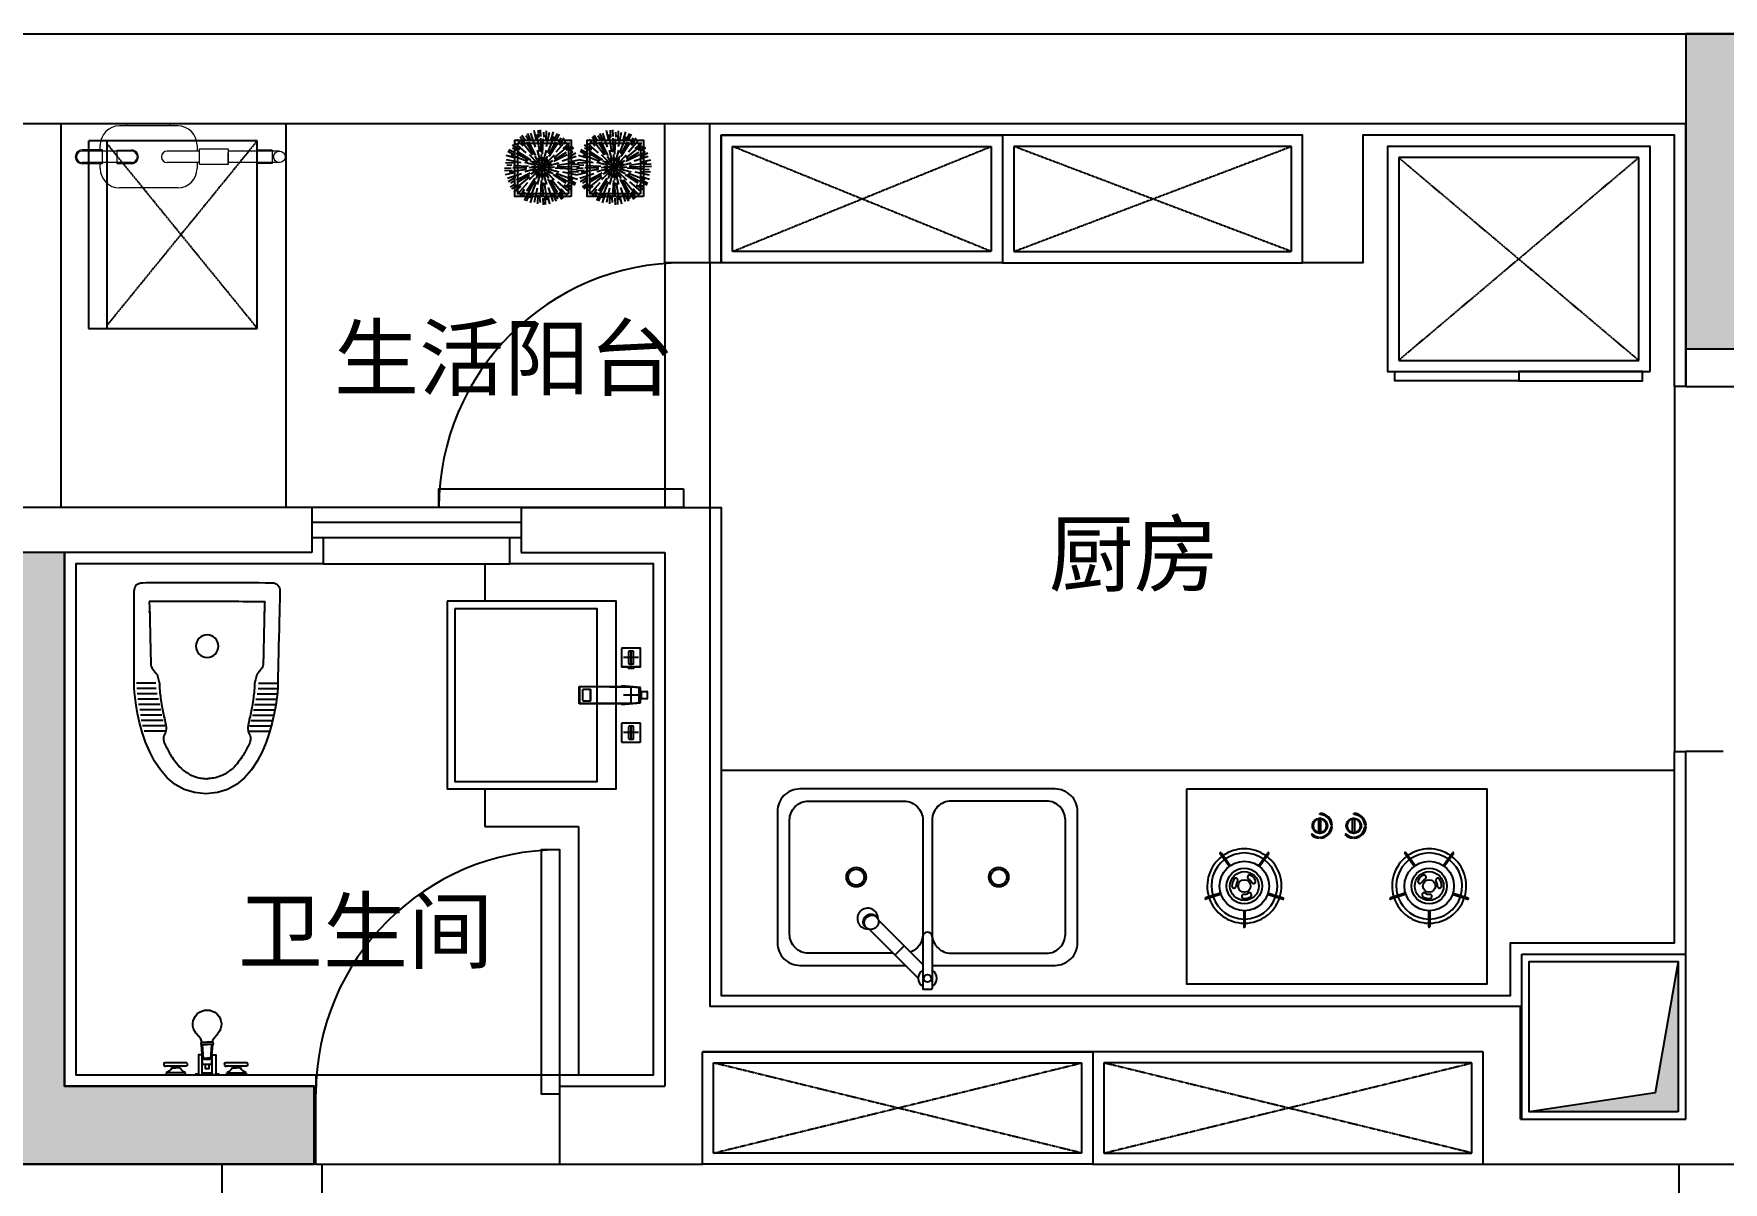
# Model space of a CAD drawing. Header units: millimetres. Extents: x -18923 to 87021, y -73077 to -1985.
# Drawn here: x 17520 to 22023, y -44744 to -41684 of the extents above; entities that cross this region are included whole.
import ezdxf

# ---------------------------------------------------------------- set-up
doc = ezdxf.new("R2010")
doc.units = ezdxf.units.MM
doc.header["$LTSCALE"] = 10
doc.linetypes.add('DASH', pattern=[0.35, 0.25, -0.1])
doc.layers.get('Defpoints').update_dxf_attribs({"color": 250})
for name, color, linetype in [('1结构-填充-剪力墙', 251, 'Continuous'), ('1结构-墙体', 7, 'Continuous'), ('1结构-墙体-基层', 233, 'Continuous'), ('1结构-楼梯-栏杆', 43, 'Continuous'), ('1结构-楼梯-梯步', 49, 'Continuous'), ('1结构-窗及电梯', 133, 'Continuous'), ('1结构-门', 133, 'Continuous'), ('250', 250, 'Continuous'), ('2平面-家具-定制', 153, 'Continuous'), ('2平面-家具-活动', 133, 'Continuous'), ('2平面-家具-细线', 8, 'Continuous'), ('2平面-洁具', 153, 'Continuous'), ('3', 94, 'Continuous'), ('墙体', 2, 'Continuous'), ('平面-文字', 255, 'Continuous'), ('设施-建筑立管-烟', 37, 'Continuous'), ('陈设-植栽', 124, 'Continuous')]:
    doc.layers.add(name, color=color, linetype=linetype)
doc.layers.add('电气', color=18, linetype='Continuous', lineweight=9)
doc.styles.get("Standard").update_dxf_attribs({"font": 'txt', "bigfont": 'gbcbig.shx'})
doc.styles.add('图框－雅黑', font='')
doc.styles.get('图框－雅黑').set_extended_font_data('Microsoft YaHei')

# ---------------------------------------------------------------- blocks, each defined once
blk = doc.blocks.new('煤气表')
at = {"layer": '电气'}
for p, q in [((834988.9, -435935.4), (834868.9, -435935.4)), ((834988.9, -435935.4), (834868.9, -435935.4)), ((834972.9, -435931.4), (834884.9, -435931.4)), ((834884.9, -435935.4), (834884.9, -435931.4)), ((834972.9, -435931.4), (834884.9, -435931.4)), ((834884.9, -435935.4), (834884.9, -435931.4)), ((834972.9, -435935.4), (834972.9, -435931.4)), ((834972.9, -435935.4), (834972.9, -435931.4)), ((834833.9, -435985), (834791.9, -435985)), ((834833.9, -435985), (834791.9, -435985)), ((834893.7, -435987.4), (834791.9, -435987.4)), ((834893.7, -435987.4), (834791.9, -435987.4)), ((834828.9, -435987.4), (834828.9, -435975.4)), ((834828.9, -435987.4), (834828.9, -435975.4)), ((834833.9, -436013.8), (834833.9, -435985)), ((834833.9, -436013.8), (834833.9, -435985)), ((834863.3, -435987.4), (834833.9, -435987.4)), ((834863.3, -435987.4), (834833.9, -435987.4)), ((834863.3, -435985.4), (834863.3, -436013.4)), ((834863.3, -435985.4), (834897.1, -435985.4)), ((834863.3, -435985.4), (834863.3, -436013.4)), ((834863.3, -435985.4), (834897.1, -435985.4)), ((835033.8, -435987.4), (834967.2, -435987.4)), ((835033.8, -435987.4), (834967.2, -435987.4)), ((835028.9, -435975.4), (835028.9, -435987.4)), ((835028.9, -435975.4), (835028.9, -435987.4)), ((835033.8, -436015.4), (835033.8, -435983.1)), ((835033.8, -435983.1), (835092.8, -435983.1)), ((835033.8, -436015.4), (835033.8, -435983.1)), ((835033.8, -435983.1), (835092.8, -435983.1)), ((835092.8, -435983.1), (835092.8, -436015.4)), ((835092.8, -435983.1), (835092.8, -436015.4)), ((835198.8, -435987.4), (835092.8, -435987.4)), ((835198.8, -435987.4), (835092.8, -435987.4)), ((835092.8, -436015.4), (835092.8, -435991.4)), ((835092.8, -436015.4), (835092.8, -435991.4)), ((835152.2, -435985.4), (835152.2, -436013.4)), ((835184.2, -435985.4), (835152.2, -435985.4)), ((835152.2, -435985.4), (835152.2, -436013.4)), ((835184.2, -435985.4), (835152.2, -435985.4)), ((835184.2, -435985.4), (835184.2, -436013.4)), ((835184.2, -435985.4), (835184.2, -436013.4)), ((834893.7, -436011.4), (834791.9, -436011.4)), ((834893.7, -436011.4), (834791.9, -436011.4)), ((834833.9, -436013.8), (834791.9, -436013.8)), ((834833.9, -436013.8), (834791.9, -436013.8)), ((834828.9, -436023.4), (834828.9, -436011.4)), ((834828.9, -436023.4), (834828.9, -436011.4)), ((834863.3, -436011.4), (834833.9, -436011.4)), ((834863.3, -436011.4), (834833.9, -436011.4)), ((834863.3, -436013.4), (834897.1, -436013.4)), ((834863.3, -436013.4), (834897.1, -436013.4)), ((835033.8, -436011.4), (834967.2, -436011.4)), ((835033.8, -436011.4), (834967.2, -436011.4)), ((835028.9, -436011.4), (835028.9, -436023.4)), ((835028.9, -436011.4), (835028.9, -436023.4)), ((835092.8, -436015.4), (835033.8, -436015.4)), ((835092.8, -436015.4), (835033.8, -436015.4)), ((835062.1, -436015.4), (835062.1, -436015.4)), ((835062.1, -436015.4), (835062.1, -436015.4)), ((835066.1, -436015.4), (835066.1, -436015.4)), ((835066.1, -436015.4), (835066.1, -436015.4)), ((835198.8, -436011.4), (835092.8, -436011.4)), ((835198.8, -436011.4), (835092.8, -436011.4)), ((835152.2, -436011.4), (835148.7, -436011.4)), ((835152.2, -436011.4), (835148.7, -436011.4)), ((835184.2, -436013.4), (835152.2, -436013.4)), ((835184.2, -436013.4), (835152.2, -436013.4)), ((834988.9, -436063.4), (834868.9, -436063.4)), ((834988.9, -436063.4), (834868.9, -436063.4))]:
    blk.add_line(p, q, dxfattribs=at)
blk.add_circle((835198.8, -435999.4), 12, dxfattribs=at)
blk.add_circle((835198.8, -435999.4), 12, dxfattribs=at)
blk.add_circle((835198.8, -435999.4), 12, dxfattribs=at)
blk.add_circle((835198.8, -435999.4), 12, dxfattribs=at)
blk.add_circle((835198.8, -435999.4), 12, dxfattribs=at)
blk.add_circle((835198.8, -435999.4), 12, dxfattribs=at)
for centre, radius, start, end in [((834868.9, -435975.4), 40, 90, 180), ((834868.9, -435975.4), 40, 90, 180), ((834988.9, -435975.4), 40, 0, 90), ((834988.9, -435975.4), 40, 0, 90), ((834791.9, -435999.4), 14.4, 90, 270), ((834791.9, -435999.4), 14.4, 90, 270), ((834791.9, -435999.4), 12, 90, 270), ((834791.9, -435999.4), 12, 90, 270), ((834893.7, -435999.4), 14.4, 270, 90), ((834893.7, -435999.4), 14.4, 270, 90), ((834893.7, -435999.4), 12, 270, 90), ((834893.7, -435999.4), 12, 270, 90), ((834967.2, -435999.4), 12, 90, 270), ((834967.2, -435999.4), 12, 90, 270), ((834868.9, -436023.4), 40, 180, 270), ((834868.9, -436023.4), 40, 180, 270), ((834988.9, -436023.4), 40, 270, 0), ((834988.9, -436023.4), 40, 270, 0)]:
    blk.add_arc(centre, radius, start, end, dxfattribs=at)
blk = doc.blocks.new('A$C1BE678B6')
at = {"layer": '设施-建筑立管-烟', "linetype": 'ByBlock'}
blk.add_hatch(color=256, dxfattribs=at).paths.add_polyline_path([(-20, 20), (-20, 420), (-81, 70.5), (-417, 20)])
for p, q in [((-437, 440), (0, 440)), ((-437, 0), (-437, 440))]:
    blk.add_line(p, q, dxfattribs=at)
blk.add_lwpolyline([(-20, 20), (-417, 20), (-417, 420), (-20, 420)], close=True, dxfattribs=at)
blk.add_lwpolyline([(-20, 420), (-81, 70.5), (-417, 20)], dxfattribs=at)
blk = doc.blocks.new('A$C357F727F')
at = {"layer": '2平面-家具-活动', "color": 8, "linetype": 'DASH', "ltscale": 0.5}
for p, q in [((30, 30), (670, 570)), ((670, 30), (30, 570))]:
    blk.add_line(p, q, dxfattribs=at)
at = {"layer": '2平面-家具-活动'}
for points in [[(0, 600), (0, 0), (700, 0), (700, 600)], [(20, 600), (350, 600), (350, 625), (20, 625)], [(680, 600), (350, 600), (350, 625), (680, 625)]]:
    blk.add_lwpolyline(points, close=True, dxfattribs=at)
at = {"layer": '2平面-家具-活动', "color": 8, "linetype": 'DASH', "ltscale": 0.5}
blk.add_lwpolyline([(30, 570), (30, 30), (670, 30), (670, 570)], close=True, dxfattribs=at)
blk = doc.blocks.new('A$C47787192')
for p, q in [((393.8, 412.5), (531.9, 412.5)), ((533.9, 410.5), (533.9, 389.5)), ((349.2, 269.3), (467.3, 387.5)), ((373.9, 244.6), (504.3, 375)), ((393.8, 387.5), (531.9, 387.5)), ((442.7, 313.4), (418, 338.1)), ((338.3, 262), (341.2, 264.9)), ((366.6, 233.7), (369.4, 236.6))]:
    blk.add_line(p, q)
for points in [[(470, 412.5), (470, 740, 0.414214), (410, 800), (60, 800, 0.414214), (0, 740), (0, 60, 0.414214), (60, 0), (410, 0, 0.414214), (470, 60), (470, 340.7)], [(437.5, 308.2), (437.5, 82.5, -0.414214), (387.5, 32.5), (82.5, 32.5, -0.414214), (32.5, 82.5), (32.5, 337.5, -0.414214), (82.5, 387.5), (387.5, 387.5, -0.31508), (434.5, 354.6, -0.31508)], [(366.6, 233.7, -0.106772), (360.6, 229.9, -0.101544), (353.3, 228.7, -0.094932), (346, 230.5, -0.090733), (339.5, 234.9, -0.090733), (335, 241.4, -0.094932), (333.3, 248.7, -0.101544), (334.5, 256.1, -0.106772), (338.3, 262, -0.106772)]]:
    blk.add_lwpolyline(points, format="xyb")
for points in [[(437.5, 462.5), (437.5, 717.5, 0.414214), (387.5, 767.5), (82.5, 767.5, 0.414214), (32.5, 717.5), (32.5, 462.5, 0.414214), (82.5, 412.5), (387.5, 412.5, 0.414214)], [(369.4, 236.6, -0.106772), (363.5, 232.7, -0.101544), (356.2, 231.6, -0.094932), (348.8, 233.3, -0.090733), (342.4, 237.8, -0.090733), (337.9, 244.3, -0.094932), (336.2, 251.6, -0.101544), (337.3, 258.9, -0.106772), (341.2, 264.9, -0.106772), (347.1, 268.7, -0.101544), (354.4, 269.9, -0.094932), (361.8, 268.1, -0.090733), (368.2, 263.6, -0.090733), (372.7, 257.2, -0.094932), (374.4, 249.9, -0.101544), (373.3, 242.5, -0.106772)]]:
    blk.add_lwpolyline(points, format="xyb", close=True)
for centre, radius in [((235, 590), 26.2), ((235, 590), 21.2), ((504.6, 400), 10), ((235, 210), 26.2), ((235, 210), 21.2)]:
    blk.add_circle(centre, radius)
for centre, radius, start, end in [((393.8, 400), 12.5, 90, 270), ((504.6, 400), 25, 30, 150), ((531.9, 410.5), 2, 0, 90), ((491.7, 400), 30, 204.6243, 208.7712), ((504.6, 400), 25, 210, 330), ((531.9, 389.5), 2, 270, 0), ((345.4, 240.8), 27.5, 88.3907, 1.6093)]:
    blk.add_arc(centre, radius, start, end)
blk = doc.blocks.new('A$C583F2EE8')
for p, q in [((-248, -233.8), (-248, -193.1)), ((-244.7, -233.8), (-244.7, -193.1)), ((244.7, -233.8), (244.7, -193.1)), ((248, -233.8), (248, -193.1)), ((-311.2, -282.1), (-349.8, -269.5)), ((-310.2, -278.9), (-348.8, -266.4)), ((-182.5, -278.9), (-143.9, -266.4)), ((-181.5, -282.1), (-142.8, -269.5)), ((181.5, -282.1), (142.8, -269.5)), ((182.5, -278.9), (143.9, -266.4)), ((310.2, -278.9), (348.8, -266.4)), ((311.2, -282.1), (349.8, -269.5)), ((-287.4, -355.2), (-311.3, -388)), ((-284.8, -357.1), (-308.6, -390)), ((-207.9, -357.1), (-184, -390)), ((-205.2, -355.2), (-181.4, -388)), ((205.2, -355.2), (181.4, -388)), ((207.9, -357.1), (184, -390)), ((284.8, -357.1), (308.6, -390)), ((287.4, -355.2), (311.3, -388)), ((-48.1, -444.7), (-48.1, -479.2)), ((-42.1, -444.7), (-42.1, -479.2)), ((42.1, -444.7), (42.1, -479.2)), ((48.1, -444.7), (48.1, -479.2))]:
    blk.add_line(p, q)
at = {"color": 8, "ltscale": 300}
for p, q in [((-46.6, -432), (-46.6, -429)), ((-43.6, -432), (-43.6, -429)), ((-23.9, -440.7), (-21.8, -438.6)), ((43.6, -432), (43.6, -429)), ((46.6, -432), (46.6, -429)), ((66.3, -440.7), (68.4, -438.6)), ((-75.1, -460.4), (-78.1, -460.4)), ((-75.1, -463.4), (-78.1, -463.4)), ((-45.1, -491.9), (-45.1, -494.9)), ((15.1, -460.4), (12.1, -460.4)), ((15.1, -463.4), (12.1, -463.4)), ((45.1, -491.9), (45.1, -494.9))]:
    blk.add_line(p, q, dxfattribs=at)
blk.add_lwpolyline([(400, -560), (-400, -560), (-400, -40), (400, -40)], close=True)
for centre, radius in [((-246.3, -301.4), 66), ((-246.3, -301.4), 47.3), ((-246.3, -301.4), 38.5), ((246.3, -301.4), 66), ((246.3, -301.4), 47.3), ((246.3, -301.4), 38.5), ((-246.3, -301.4), 16.5), ((246.3, -301.4), 16.5)]:
    blk.add_circle(centre, radius, dxfattribs=at)
for centre in [(-45.1, -461.9), (45.1, -461.9)]:
    blk.add_circle(centre, 20)
for centre, radius, start, end in [((-246.3, -301.4), 99, 90.9556, 161.0457), ((-246.3, -301.4), 88, 91.075, 160.9263), ((-246.3, -193.1), 1.65, 0.0007, 180.0007), ((-246.3, -301.4), 99, 18.9556, 89.0457), ((-246.3, -301.4), 88, 19.075, 88.9263), ((246.3, -301.4), 99, 90.9543, 161.0444), ((246.3, -301.4), 88, 91.0737, 160.925), ((246.3, -193.1), 1.65, 359.9993, 179.9993), ((246.3, -301.4), 99, 18.9543, 89.0444), ((246.3, -301.4), 88, 19.0737, 88.925), ((-349.3, -268), 1.65, 72.0007, 252.0007), ((-246.3, -233.8), 1.65, 180.0007, 0.0007), ((-143.4, -268), 1.65, 288.0007, 108.0007), ((143.4, -268), 1.65, 71.9993, 251.9993), ((246.3, -233.8), 1.65, 179.9993, 359.9993), ((349.3, -268), 1.65, 287.9993, 107.9993), ((-246.3, -301.4), 99, 162.9556, 233.0457), ((-246.3, -301.4), 88, 163.075, 232.9263), ((-310.7, -280.5), 1.65, 252.0007, 72.0007), ((-246.3, -301.4), 88, 307.075, 16.9263), ((-246.3, -301.4), 99, 306.9556, 17.0457), ((-182, -280.5), 1.65, 108.0007, 288.0007), ((246.3, -301.4), 99, 162.9543, 233.0444), ((246.3, -301.4), 88, 163.0737, 232.925), ((182, -280.5), 1.65, 251.9993, 71.9993), ((246.3, -301.4), 88, 307.0737, 16.925), ((246.3, -301.4), 99, 306.9543, 17.0444), ((310.7, -280.5), 1.65, 107.9993, 287.9993), ((-286.1, -356.1), 1.65, 324.0007, 144.0007), ((-206.6, -356.1), 1.65, 36.0007, 216.0007), ((206.6, -356.1), 1.65, 323.9993, 143.9993), ((286.1, -356.1), 1.65, 35.9993, 215.9993), ((-310, -389), 1.65, 144.0007, 324.0007), ((-246.3, -301.4), 99, 234.9556, 305.0457), ((-246.3, -301.4), 88, 235.075, 304.9263), ((-182.7, -389), 1.65, 216.0007, 36.0007), ((182.7, -389), 1.65, 143.9993, 323.9993), ((246.3, -301.4), 99, 234.9543, 305.0444), ((246.3, -301.4), 88, 235.0737, 304.925), ((310, -389), 1.65, 215.9993, 35.9993), ((-45.1, -444.9), 3.01, 355.1237, 184.8749), ((45.1, -444.9), 3.01, 355.1237, 184.8749), ((-45.1, -478.9), 3.01, 175.1237, 4.8749), ((45.1, -478.9), 3.01, 175.1237, 4.8749)]:
    blk.add_arc(centre, radius, start, end)
for centre, radius, start, end in [((-248, -274), 5.5, 93.5265, 273.5265), ((-246.3, -301.4), 33, 60.0007, 93.5265), ((246.3, -301.4), 33, 86.4735, 119.9993), ((248, -274), 5.5, 266.4735, 86.4735), ((-273.8, -301.4), 5.5, 0.0007, 180.0007), ((-246.3, -301.4), 33, 180.0007, 213.5265), ((-269.3, -316.6), 5.5, 213.5265, 33.5265), ((-246.3, -301.4), 22, 180.0007, 213.5265), ((-246.3, -301.4), 22, 60.0007, 93.5265), ((-232.6, -277.6), 5.5, 240.0007, 60.0007), ((-246.3, -301.4), 22, 300.0007, 333.5265), ((-221.7, -313.7), 5.5, 333.5265, 153.5265), ((221.7, -313.7), 5.5, 26.4735, 206.4735), ((246.3, -301.4), 22, 206.4735, 239.9993), ((232.6, -277.6), 5.5, 119.9993, 299.9993), ((246.3, -301.4), 22, 86.4735, 119.9993), ((269.3, -316.6), 5.5, 146.4735, 326.4735), ((246.3, -301.4), 22, 326.4735, 359.9993), ((273.8, -301.4), 5.5, 359.9993, 179.9993), ((246.3, -301.4), 33, 326.4735, 359.9993), ((-232.6, -325.2), 5.5, 120.0007, 300.0007), ((-246.3, -301.4), 33, 300.0007, 333.5265), ((246.3, -301.4), 33, 206.4735, 239.9993), ((232.6, -325.2), 5.5, 239.9993, 59.9993), ((-45.1, -461.9), 33, 92.6046, 177.3941), ((-45.1, -461.9), 30, 92.8653, 177.1333), ((-45.1, -461.9), 18, 99.5934, 260.4053), ((-45.1, -461.9), 33, 44.9993, 87.3941), ((-45.1, -461.9), 30, 44.9993, 87.1333), ((-45.1, -461.9), 18, 279.5934, 80.4053), ((45.1, -461.9), 33, 92.6046, 177.3941), ((45.1, -461.9), 30, 92.8653, 177.1333), ((45.1, -461.9), 18, 99.5934, 260.4053), ((45.1, -461.9), 33, 44.9993, 87.3941), ((45.1, -461.9), 30, 44.9993, 87.1333), ((45.1, -461.9), 18, 279.5934, 80.4053), ((-45.1, -461.9), 33, 182.6046, 269.9993), ((-45.1, -461.9), 30, 182.8653, 269.9993), ((45.1, -461.9), 33, 182.6046, 269.9993), ((45.1, -461.9), 30, 182.8653, 269.9993)]:
    blk.add_arc(centre, radius, start, end, dxfattribs=at)
blk = doc.blocks.new('淋浴龙头-02-顶面')
for p, q in [((-105.6, 32.6), (-48.6, 32.6)), ((55.8, 32.6), (112.8, 32.6))]:
    blk.add_line(p, q)
for points in [[(-15, 87), (-15, 90.7, 0.178333), (-17.2, 96.5), (-28.9, 110.3)], [(15, 87), (15, 90.7, -0.178333), (17.2, 96.5), (28.9, 110.3)], [(-107.8, 30.8, -0.472472), (-105.6, 32.6)], [(-107.8, 30.8), (-107.8, 25.4, 0.414214), (-106.2, 23.8), (-103.8, 23.8)], [(-46.4, 30.8), (-46.4, 25.4, -0.414214), (-48, 23.8), (-50.4, 23.8)], [(-46.4, 30.8, 0.472472), (-48.6, 32.6)], [(53.6, 30.8, -0.472472), (55.8, 32.6)], [(53.6, 30.8), (53.6, 25.4, 0.414214), (55.2, 23.8), (57.6, 23.8)], [(115, 30.8), (115, 25.4, -0.414214), (113.4, 23.8), (111, 23.8)], [(115, 30.8, 0.472472), (112.8, 32.6)]]:
    blk.add_lwpolyline(points, format="xyb")
for points in [[(-13, 0), (-13, 54), (-23, 54), (-23, 0)], [(13, 0), (13, 54), (23, 54), (23, 0)]]:
    blk.add_lwpolyline(points, close=True)
for points in [[(-15, 87), (0, 87)], [(-15, 81), (0, 81)], [(-12, 43), (-15, 81)], [(-9.5, 43.1), (-12.5, 81.1)], [(15, 87), (0, 87)], [(15, 81), (0, 81)], [(9.5, 43.1), (12.5, 81.1)], [(12, 43), (15, 81)], [(-105.8, 23.8), (-50.4, 23.8)], [(-104.1, 5.9), (-104.1, 0)], [(-104.1, 0), (-52.1, 0), (-52.1, 5.9)], [(-52.1, 5.9), (-104.1, 5.9)], [(-89, 19.4), (-86.6, 19.4)], [(-86.6, 19.4), (-78.1, 19.4)], [(-69.6, 19.4), (-78.1, 19.4)], [(-67.2, 19.4), (-69.6, 19.4)], [(-31.9, 2), (-23, 3.4)], [(-31.9, 2), (-31.9, 0)], [(-23, 2), (-31.9, 2)], [(-31.9, 0), (-23, 0)], [(-13, 4.9), (-12.5, 4.9)], [(0, 2), (-13, 2)], [(-13, 0), (13, 0)], [(-12.5, 4.9), (13, 4.9)], [(-12, 45), (0, 45)], [(-12, 43), (-12, 28), (12, 28), (12, 43)], [(-12, 43), (0, 43)], [(5, 27.9), (5, 16.9), (-5, 16.9), (-5, 27.9)], [(12, 45), (0, 45)], [(12, 43), (0, 43)], [(0, 2), (13, 2)], [(31.9, 2), (23, 3.4)], [(23, 2), (31.9, 2)], [(29.9, 2), (29.9, 0)], [(31.9, 2), (31.9, 0)], [(55.6, 23.8), (111, 23.8)], [(57.3, 5.9), (109.3, 5.9)], [(109.3, 0), (57.3, 0), (57.3, 5.9)], [(72.4, 19.4), (74.8, 19.4)], [(74.8, 19.4), (83.3, 19.4)], [(91.7, 19.4), (83.3, 19.4)], [(94.1, 19.4), (91.7, 19.4)], [(109.3, 5.9), (109.3, 0)], [(23, 0), (31.9, 0)]]:
    blk.add_lwpolyline(points)
for centre, radius, start, end in [((0, 135), 38, 319.5542, 220.4458), ((-11, 84), 5, 143.1301, 216.8699), ((11, 84), 5, 323.1301, 36.8699), ((-114.3, 32.6), 28.6, 290.929, 332.338), ((-78.1, 19.4), 6.99, 140.4972, 180), ((-78.1, 19.4), 6.99, 0, 39.5028), ((-41.9, 32.6), 28.6, 207.662, 249.071), ((0, 65.5), 25.5, 241.9275, 298.0725), ((47, 32.6), 28.6, 290.929, 332.338), ((83.3, 19.4), 6.99, 140.4972, 180), ((83.3, 19.4), 6.99, 0, 39.5028), ((119.5, 32.6), 28.6, 207.662, 249.071)]:
    blk.add_arc(centre, radius, start, end)
blk = doc.blocks.new('SEANNOT_GROUP6')
for p, q in [((151.3, 245), (111.3, 245)), ((131.3, 265), (131.3, 225))]:
    blk.add_line(p, q)
blk = doc.blocks.new('A$C410569A8')
for p, q in [((-125, 23.1), (-125, -25.5)), ((-75.7, 23.8), (-124.3, 23.8)), ((-116.9, 4.3), (-116.9, -6.6)), ((-115.9, 5.3), (-115.9, 5.3)), ((-84.1, 5.3), (-115.9, 5.3)), ((-84.1, 5.3), (-84.1, 5.3)), ((-83.1, -6.6), (-83.1, 4.3)), ((-75.3, 23), (-75.3, -25.4)), ((-75.1, -25.4), (-75.1, 23)), ((-75, -25.5), (-75, 23.1)), ((-73.1, 7.2), (-75, 7.2)), ((-73.1, -9.5), (-73.1, 7.2)), ((-72.1, 6.2), (-73.1, 7.2)), ((-72.1, -8.5), (-72.1, 6.2)), ((-20.2, 23.8), (-25, -26.2)), ((-23.3, -9.7), (-20.4, 20.2)), ((-20.4, 20.2), (-21.7, -138.8)), ((-20.4, 20.2), (-20.2, 23.8)), ((20.4, 20.2), (-20.4, 20.2)), ((-1.7, 23.8), (-20.2, 23.8)), ((-10, 27.1), (-10, 41.1)), ((-9.5, 41.6), (9.5, 41.6)), ((9.5, 26.6), (-9.5, 26.6)), ((-1.7, 26.6), (-1.7, 22.6)), ((0, 23.8), (0, 20.2)), ((0, 1.2), (0, -1.2)), ((1.7, 22.6), (1.7, 26.6)), ((20.2, 23.8), (1.7, 23.8)), ((10, 41.1), (10, 27.1)), ((25, -26.2), (20.2, 23.8)), ((20.2, 23.8), (20.4, 20.2)), ((20.4, 20.2), (23.3, -9.7)), ((21.7, -138.8), (20.4, 20.2)), ((75, 23.1), (75, -25.5)), ((124.3, 23.8), (75.7, 23.8)), ((83.1, 4.3), (83.1, -6.6)), ((84.1, 5.3), (84.1, 5.3)), ((115.9, 5.3), (84.1, 5.3)), ((115.9, 5.3), (115.9, 5.3)), ((116.9, -6.6), (116.9, 4.3)), ((125, -25.5), (125, 23.1)), ((-124.3, -26.2), (-75.7, -26.2)), ((-115.9, -7.6), (-115.9, -7.6)), ((-115.9, -7.6), (-84.1, -7.6)), ((-84.1, -7.6), (-84.1, -7.6)), ((-75, -9.5), (-73.1, -9.5)), ((-73.1, -9.5), (-72.1, -8.5)), ((-25, -26.2), (-23.3, -9.7)), ((-25, -26.2), (-23.3, -25.7)), ((-25, -26.2), (-23.3, -26.2)), ((-23, -139.8), (-23.3, -9.7)), ((23.3, -9.7), (23, -139.8)), ((23.3, -9.7), (25, -26.2)), ((23.3, -26.2), (25, -26.2)), ((75.7, -26.2), (124.3, -26.2)), ((84.1, -7.6), (84.1, -7.6)), ((84.1, -7.6), (115.9, -7.6)), ((100, -1.2), (100.1, -1.2)), ((115.9, -7.6), (115.9, -7.6)), ((-15.7, -128.5), (-15.7, -110.2)), ((-14.7, -109.2), (14.7, -109.2)), ((14.7, -109.4), (-14.7, -109.4)), ((14.7, -129.5), (-14.7, -129.5)), ((15.7, -110.2), (15.7, -128.5)), ((-21.7, -138.8), (-23, -139.8)), ((23, -139.8), (-23, -139.8)), ((-21.7, -138.8), (21.7, -138.8)), ((23, -139.8), (21.7, -138.8))]:
    blk.add_line(p, q)
for centre, radius, start, end in [((-124.3, 23.1), 0.7, 90.005, 179.995), ((-75.7, 23.1), 0.7, 0.005, 89.995), ((-9.5, 41.1), 0.5, 90, 180), ((-9.5, 27.1), 0.5, 180, 270), ((9.5, 41.1), 0.5, 0, 90), ((9.5, 27.1), 0.5, 270, 0), ((75.7, 23.1), 0.7, 90.005, 179.995), ((124.3, 23.1), 0.7, 0.005, 89.995), ((-124.3, -25.5), 0.7, 180.005, 269.995), ((-75.7, -25.5), 0.7, 270.005, 359.995), ((75.7, -25.5), 0.7, 180.005, 269.995), ((124.3, -25.5), 0.7, 270.005, 359.995)]:
    blk.add_arc(centre, radius, start, end)
for centre, major_axis, ratio, start_param, end_param in [((-115.9, 4.3), (0.134, -0.992), 0.998732, 3.007352, 4.577587), ((-84.1, 4.3), (-0.134, -0.992), 0.998732, 1.705598, 3.275833), ((0, 22.8), (-2.65, 0), 0.088263, 0, 4.003562), ((0, 22.8), (-2.65, 0), 0.088263, 5.421215, 6.283185), ((84.1, 4.3), (0.134, -0.992), 0.998732, 3.007352, 4.577587), ((115.9, 4.3), (-0.134, -0.992), 0.998732, 1.705598, 3.275833), ((-115.9, -6.6), (0.134, 0.992), 0.998732, 1.705598, 3.275833), ((-84.1, -6.6), (-0.134, 0.992), 0.998732, 3.007352, 4.577587), ((84.1, -6.6), (0.134, 0.992), 0.998732, 1.705598, 3.275833), ((115.9, -6.6), (-0.134, 0.992), 0.998732, 3.007352, 4.577587), ((-14.7, -110.2), (-1, 0), 0.992546, 4.712389, 6.283185), ((-14.7, -110.3), (1, 0), 0.890286, 1.570796, 3.141593), ((-14.7, -128.5), (1, 0), 0.992546, 3.141593, 4.712389), ((14.7, -110.2), (-1, 0), 0.992546, 3.141593, 4.712389), ((14.7, -110.3), (1, 0), 0.890286, 0, 1.570796), ((14.7, -128.5), (1, 0), 0.992546, 4.712389, 6.283185)]:
    blk.add_ellipse(centre, major_axis=major_axis, ratio=ratio, start_param=start_param, end_param=end_param)
at = {"layer": 'Defpoints'}
blk.add_line((-100, -1.2), (-100.1, -1.2), dxfattribs=at)
for p in [(-231.3, -246.1), (-131.3, -246.1), (-31.3, -246.1)]:
    blk.add_blockref('SEANNOT_GROUP6', p, dxfattribs=at)
blk = doc.blocks.new('A$C138C6FA3')
at = {"color": 8}
for p, q in [((268.1, 330.7), (268.1, 382)), ((282.3, 329.7), (282.3, 381.5)), ((296.5, 327.2), (296.5, 380.6)), ((310.7, 323.7), (310.7, 378.9)), ((324.9, 319.7), (324.9, 376.7)), ((339.1, 317.6), (339.1, 373.2)), ((353.3, 314.5), (353.3, 371.5)), ((367.5, 310.7), (367.5, 369.6)), ((381.7, 306.9), (381.7, 365.8)), ((395.9, 306.4), (395.9, 362)), ((268.1, 57.1), (268.1, 5.8)), ((282.3, 58.1), (282.3, 6.3)), ((296.5, 60.6), (296.5, 7.1)), ((310.7, 64.1), (310.7, 8.9)), ((324.9, 68), (324.9, 11.1)), ((339.1, 70.2), (339.1, 14.6)), ((353.3, 73.2), (353.3, 16.3)), ((367.5, 77.1), (367.5, 18.1)), ((381.7, 80.9), (381.7, 22)), ((395.9, 81.4), (395.9, 25.8))]:
    blk.add_line(p, q, dxfattribs=at)
at = {"layer": '2平面-家具-定制'}
blk.add_circle((170.1, 193.9), 30, dxfattribs=at)
for points, knots in [([(563.2, 197.1), (563.2, 370.4), (291.1, 388.7), (275.7, 388.7), (260.2, 388.7), (33.1, 388), (23.3, 388), (10.1, 388), (1.9, 381.4), (0.8, 365), (-1, 335.4), (0.8, 35.2), (0.8, 21.1), (0.8, 7), (12.1, 0), (22, 0), (31.8, 0), (260.2, 5.6), (275.7, 5.6), (291.1, 5.6), (563.2, 23.9), (563.2, 197.3)], [0, 0, 0, 0, 1, 1, 1, 2, 2, 2, 3, 3, 3, 4, 4, 4, 5, 5, 5, 6, 6, 6, 7, 7, 7, 7]), ([(50.4, 348), (50.3, 344.4), (50.3, 340.3), (50.2, 331.3), (50.2, 326.3), (50.1, 309.3), (50, 295.9), (50, 266.8), (50, 251.2), (50.1, 201.4), (50.2, 165.5), (50.4, 100.4), (50.6, 71.1), (50.7, 46.9), (50.7, 43.5), (50.7, 40.4)], [3.0995484, 3.0995484, 3.0995484, 3.0995484, 3.1469426, 3.1469426, 3.1943368, 3.1943368, 3.2974683, 3.2974683, 3.4005997, 3.4005997, 3.6151858, 3.6151858, 3.8297718, 3.8297718, 3.8688779, 3.8688779, 3.8688779, 3.8688779]), ([(50.7, 348), (54.5, 348), (58.7, 347.9), (96.1, 347.5), (61.8, 347.1), (116.3, 346.3), (134.9, 345.9), (169.9, 345), (186.4, 344.7), (207.7, 344.2), (213.6, 344), (230.4, 343.7), (240.5, 327.8), (253.9, 324.8), (258.4, 324.1), (264.7, 321.3), (267, 321.2), (270.2, 321.2), (271.3, 321.2), (273, 321.2), (273.6, 321.1), (274.6, 321.1), (274.9, 321.1), (275.4, 321.1), (275.4, 321.1), (275.5, 321.1)], [5.1596014, 5.1596014, 5.1596014, 5.1596014, 5.214246, 5.214246, 5.3675961, 5.3675961, 5.5209463, 5.5209463, 5.658547, 5.658547, 5.7134077, 5.7134077, 5.8231292, 5.8231292, 5.8868361, 5.8868361, 5.9317889, 5.9317889, 5.9602457, 5.9602457, 5.9803453, 5.9803453, 5.9946849, 5.9946849, 5.99801, 5.99801, 5.99801, 5.99801]), ([(275.5, 321.1), (275.6, 321.1), (275.8, 321.1), (276.4, 321.1), (276.8, 321.1), (277.7, 321), (278.2, 321), (280.2, 320.9), (281.9, 320.8), (285.8, 320.5), (288, 320.3), (295.4, 319.5), (301.4, 318.8), (314.8, 317), (322.3, 315.9), (341.5, 312.5), (353.7, 309.9), (378.9, 303.6), (392, 299.7), (414.9, 313.3), (424.7, 309.3), (443.6, 300.5), (452.7, 295.7), (467.5, 286.4), (473.6, 282.1), (484.8, 273.1), (489.9, 268.4), (498.2, 259.5), (501.6, 255.4), (507.6, 246.9), (510.2, 242.5), (514.8, 233.4), (516.8, 228.6), (520, 218.6), (521.2, 213.3), (522.7, 202.5), (523.2, 197), (523.2, 193.9)], [6.0144687, 6.0144687, 6.0144687, 6.0144687, 6.0300356, 6.0300356, 6.0456025, 6.0456025, 6.0611694, 6.0611694, 6.0974104, 6.0974104, 6.1336515, 6.1336515, 6.2067037, 6.2067037, 6.2797558, 6.2797558, 6.3816302, 6.3816302, 6.4835046, 6.4835046, 6.5620345, 6.5620345, 6.6405644, 6.6405644, 6.7007541, 6.7007541, 6.7609437, 6.7609437, 6.8095725, 6.8095725, 6.8582013, 6.8582013, 6.9068302, 6.9068302, 6.955459, 6.955459, 6.9997902, 6.9997902, 6.9997902, 6.9997902]), ([(275.5, 67.3), (275.6, 67.3), (275.8, 67.3), (276.4, 67.3), (276.8, 67.3), (277.7, 67.4), (278.2, 67.4), (280.2, 67.5), (281.9, 67.6), (285.8, 68), (288, 68.2), (295.4, 68.9), (301.4, 69.6), (314.8, 71.4), (322.3, 72.5), (341.5, 75.9), (353.7, 78.5), (378.9, 84.9), (392, 88.7), (414.9, 75.1), (424.7, 79.1), (443.6, 87.9), (452.7, 92.8), (467.5, 102.1), (473.6, 106.3), (484.8, 115.3), (489.9, 120), (498.2, 128.9), (501.6, 133), (507.6, 141.5), (510.2, 145.9), (514.8, 155.1), (516.8, 159.8), (520, 169.8), (521.2, 175.1), (522.7, 185.9), (523.2, 191.4), (523.2, 193.9)], [6.0144687, 6.0144687, 6.0144687, 6.0144687, 6.0300356, 6.0300356, 6.0456025, 6.0456025, 6.0611694, 6.0611694, 6.0974104, 6.0974104, 6.1336515, 6.1336515, 6.2067037, 6.2067037, 6.2797558, 6.2797558, 6.3816302, 6.3816302, 6.4835046, 6.4835046, 6.5620345, 6.5620345, 6.6405644, 6.6405644, 6.7007541, 6.7007541, 6.7609437, 6.7609437, 6.8095725, 6.8095725, 6.8582013, 6.8582013, 6.9068302, 6.9068302, 6.955459, 6.955459, 6.9997902, 6.9997902, 6.9997902, 6.9997902]), ([(50.7, 40.4), (54.5, 40.5), (58.7, 40.6), (96.1, 40.9), (61.8, 41.3), (116.3, 42.1), (134.9, 42.5), (169.9, 43.4), (186.4, 43.7), (207.7, 44.2), (213.6, 44.4), (230.4, 44.7), (240.5, 60.6), (253.9, 63.6), (258.4, 64.3), (264.7, 67.1), (267, 67.2), (270.2, 67.2), (271.3, 67.2), (273, 67.3), (273.6, 67.3), (274.6, 67.3), (274.9, 67.3), (275.4, 67.3), (275.4, 67.3), (275.5, 67.3)], [5.1596014, 5.1596014, 5.1596014, 5.1596014, 5.214246, 5.214246, 5.3675961, 5.3675961, 5.5209463, 5.5209463, 5.658547, 5.658547, 5.7134077, 5.7134077, 5.8231292, 5.8231292, 5.8868361, 5.8868361, 5.9317889, 5.9317889, 5.9602457, 5.9602457, 5.9803453, 5.9803453, 5.9946849, 5.9946849, 5.99801, 5.99801, 5.99801, 5.99801])]:
    blk.add_open_spline(points, degree=3, knots=knots, dxfattribs=at)
blk = doc.blocks.new('A$C0A594DB9')
at = {"layer": '3', "color": 8}
for p, q in [((266, 821), (212, 905)), ((487, 908), (481, 997)), ((529, 900), (524, 966)), ((555, 869), (558, 984)), ((560, 774), (599, 967)), ((577, 690), (660, 909)), ((619, 855), (655, 971)), ((661, 861), (707, 950)), ((693, 859), (733, 939)), ((136, 661), (48, 707)), ((139, 693), (58, 733)), ((167, 725), (107, 754)), ((206, 732), (108, 793)), ((322, 594), (159, 682)), ((250, 781), (168, 870)), ((351, 594), (181, 705)), ((493, 699), (487, 884)), ((508, 675), (518, 877)), ((521, 576), (561, 725)), ((594, 675), (682, 838)), ((594, 647), (705, 816)), ((662, 625), (844, 774)), ((669, 604), (827, 701)), ((689, 706), (820, 854)), ((725, 831), (754, 890)), ((732, 791), (793, 889)), ((90, 487), (0, 481)), ((103, 458), (4, 454)), ((128, 555), (14, 558)), ((143, 619), (26, 655)), ((224, 560), (30, 599)), ((98, 529), (32, 524)), ((294, 471), (62, 433)), ((307, 577), (88, 660)), ((298, 493), (113, 487)), ((323, 508), (121, 518)), ((421, 479), (271, 439)), ((421, 521), (272, 561)), ((499, 499), (329, 494)), ((442, 556), (333, 666)), ((499, 499), (349, 579)), ((499, 499), (354, 410)), ((499, 499), (363, 506)), ((499, 499), (378, 437)), ((499, 499), (385, 573)), ((499, 499), (410, 643)), ((499, 499), (418, 349)), ((499, 499), (425, 385)), ((499, 499), (437, 620)), ((499, 499), (492, 363)), ((499, 499), (494, 668)), ((499, 499), (579, 648)), ((499, 499), (506, 634)), ((499, 499), (573, 613)), ((499, 499), (643, 588)), ((499, 499), (620, 560)), ((499, 499), (668, 504)), ((499, 499), (634, 492)), ((499, 499), (560, 378)), ((499, 499), (504, 329)), ((499, 499), (648, 418)), ((499, 499), (613, 425)), ((499, 499), (588, 354)), ((556, 555), (666, 664)), ((576, 477), (725, 437)), ((577, 518), (726, 558)), ((656, 579), (836, 671)), ((130, 425), (12, 398)), ((230, 414), (43, 352)), ((150, 362), (49, 308)), ((150, 284), (76, 234)), ((136, 324), (82, 287)), ((177, 266), (93, 212)), ((217, 250), (127, 168)), ((335, 372), (154, 224)), ((342, 419), (162, 327)), ((328, 393), (170, 296)), ((308, 291), (177, 143)), ((441, 442), (332, 333)), ((477, 421), (437, 272)), ((490, 323), (479, 121)), ((505, 298), (510, 113)), ((518, 421), (558, 271)), ((527, 294), (564, 62)), ((555, 441), (664, 332)), ((647, 403), (816, 293)), ((675, 404), (838, 316)), ((706, 308), (854, 177)), ((791, 265), (889, 204)), ((831, 272), (890, 243)), ((859, 304), (939, 265)), ((861, 336), (950, 290)), ((265, 206), (204, 108)), ((272, 167), (243, 107)), ((304, 139), (265, 58)), ((443, 128), (439, 14)), ((468, 98), (474, 32)), ((510, 90), (516, 0)), ((539, 103), (544, 4)), ((573, 130), (600, 12))]:
    blk.add_line(p, q, dxfattribs=at)
at = {"layer": '3', "color": 251}
for p, q in [((284, 847), (234, 922)), ((324, 861), (287, 916)), ((362, 847), (308, 949)), ((414, 768), (352, 954)), ((425, 867), (398, 986)), ((471, 703), (433, 935)), ((458, 894), (454, 993)), ((291, 689), (143, 820)), ((372, 662), (224, 844)), ((393, 669), (296, 827)), ((419, 656), (327, 836)), ((479, 577), (439, 726)), ((781, 747), (870, 830)), ((821, 732), (905, 785)), ((847, 713), (922, 763)), ((847, 635), (949, 690)), ((861, 673), (916, 710)), ((675, 490), (877, 479)), ((699, 505), (884, 510)), ((703, 527), (935, 564)), ((768, 583), (954, 646)), ((867, 573), (986, 600)), ((894, 539), (993, 544)), ((900, 468), (966, 474)), ((908, 510), (997, 516)), ((403, 351), (293, 181)), ((404, 322), (316, 159)), ((421, 307), (337, 88)), ((579, 342), (671, 162)), ((583, 230), (646, 43)), ((604, 328), (701, 170)), ((625, 335), (774, 154)), ((690, 421), (909, 337)), ((774, 437), (967, 398)), ((855, 379), (971, 343)), ((869, 443), (984, 439)), ((336, 136), (290, 48)), ((379, 143), (343, 26)), ((437, 224), (398, 30)), ((635, 150), (690, 49)), ((673, 136), (710, 82)), ((713, 150), (763, 76)), ((732, 177), (785, 93)), ((747, 217), (830, 127))]:
    blk.add_line(p, q, dxfattribs=at)
at = {"layer": '3', "color": 8, "width": 0.8, "flags": 9}
for tag in ['XSIZE', 'YSIZE']:
    blk.add_attdef(tag, (500, 494), '', height=0.2, dxfattribs=at)

msp = doc.modelspace()

# ---------------------------------------------------------------- hatches: boundary and pattern name
at = {"layer": '1结构-填充-剪力墙'}
h = msp.add_hatch(color=256, dxfattribs=at)
h.dxf.hatch_style = 1
h.paths.add_polyline_path([(25907.7, -41684.2), (21922.7, -41684.2), (21922.6, -41924.2), (21922.7, -41924.2), (21922.7, -42524.2), (22162.7, -42524.2), (22162.7, -41924.2), (25667.7, -41924.2), (25907.7, -41924.2)])
h = msp.add_hatch(color=256, dxfattribs=at)
h.dxf.hatch_style = 1
h.paths.add_polyline_path([(17601.7, -43066.2), (17361.7, -43066.2), (17361.7, -44696.2), (18266.7, -44696.2), (18266.7, -44488.2), (17601.7, -44488.2)])

# ---------------------------------------------------------------- linework, layer by layer
at = {"layer": '1结构-墙体'}
for p, q in [((16976.9, -41684.2), (29582.7, -41684.2)), ((21922.7, -41924.2), (16976.9, -41924.2)), ((19201.7, -42294.2), (19201.7, -41924.2)), ((19321.7, -42294.2), (19321.7, -41924.2)), ((21922.7, -42624.2), (21922.7, -41924.2)), ((19321.7, -42294.2), (19201.7, -42294.2)), ((22162.7, -42524.2), (21923.2, -42524.2)), ((18260.7, -42946.2), (17261.7, -42946.2)), ((18260.7, -42946.2), (18260.7, -43066.2)), ((18818.7, -42946.2), (18818.7, -43066.2)), ((18818.7, -42946.2), (19321.7, -42946.2)), ((19321.7, -42946.2), (19321.7, -44276.2)), ((18260.7, -43066.2), (17601.7, -43066.2)), ((17601.7, -43066.2), (17601.7, -44488.2)), ((18818.7, -43066.2), (19201.7, -43066.2)), ((19201.7, -43066.2), (19201.7, -44488.2)), ((21922.7, -44576.2), (21922.7, -43596.2)), ((22022.7, -43596.2), (21922.7, -43596.2)), ((21482.7, -44276.2), (19321.7, -44276.2)), ((21482.7, -44576.2), (21482.7, -44276.2)), ((21382.7, -44396.2), (19301.7, -44396.2)), ((19301.7, -44696.2), (19301.7, -44396.2)), ((21382.7, -44696.2), (21382.7, -44396.2)), ((17601.7, -44488.2), (18271.7, -44488.2)), ((18271.7, -44696.2), (18271.7, -44488.2)), ((18921.7, -44696.2), (18921.7, -44488.2)), ((18921.7, -44488.2), (19201.7, -44488.2)), ((21482.7, -44576.2), (21922.7, -44576.2)), ((18271.7, -44696.2), (16431.7, -44696.2)), ((18921.7, -44696.2), (19301.7, -44696.2)), ((21382.7, -44696.2), (22162.7, -44696.2))]:
    msp.add_line(p, q, dxfattribs=at)
for points in [[(22162.7, -41924.2), (25667.7, -41924.2), (25907.7, -41924.2), (25907.7, -41684.2), (21922.7, -41684.2), (21922.7, -42624.2), (22162.7, -42624.2)], [(18266.7, -44488.2), (17601.7, -44488.2), (17601.7, -43066.2), (17361.7, -43066.2), (17361.7, -44696.2), (18266.7, -44696.2)]]:
    msp.add_lwpolyline(points, close=True, dxfattribs=at)
at = {"layer": '1结构-墙体-基层', "color": 8, "linetype": 'DASH', "ltscale": 0.5}
for p, q in [((19381.7, -42264.2), (20071.7, -41984.2)), ((20071.7, -42264.2), (19381.7, -41984.2)), ((20871.7, -42264.2), (20131.7, -41984.2)), ((20131.7, -42264.2), (20871.7, -41984.2)), ((19331.7, -44666.2), (20312.2, -44426.2)), ((20312.2, -44666.2), (19331.7, -44426.2)), ((21352.7, -44666.2), (20372.2, -44426.2)), ((20372.2, -44666.2), (21352.7, -44426.2))]:
    msp.add_line(p, q, dxfattribs=at)
at = {"layer": '1结构-墙体-基层'}
for points in [[(21922.7, -42624.2), (21892.7, -42624.2), (21892.7, -41954.2), (21061.7, -41954.2), (21061.7, -42294.2), (20901.7, -42294.2), (20901.7, -41954.2), (19351.7, -41954.2), (19351.7, -42294.2), (19321.7, -42294.2)], [(19321.7, -42946.2), (19351.7, -42946.2), (19351.7, -44246.2), (21455.7, -44246.2), (21455.7, -44106.2), (21892.7, -44106.2), (21892.7, -43596.2), (21922.7, -43596.2)], [(18290.7, -43026.2), (18290.7, -43096.2), (17631.7, -43096.2), (17631.7, -44458.2), (18271.7, -44458.2), (18271.7, -44488.2)], [(18921.7, -44488.2), (18921.7, -44458.2), (19171.7, -44458.2), (19171.7, -43096.2), (18788.7, -43096.2), (18788.7, -43026.2)]]:
    msp.add_lwpolyline(points, dxfattribs=at)
for points in [[(19351.7, -41954.2), (20101.7, -41954.2), (20101.7, -42294.2), (19351.7, -42294.2)], [(20901.7, -41954.2), (20101.7, -41954.2), (20101.7, -42294.2), (20901.7, -42294.2)], [(19301.7, -44396.2), (20342.2, -44396.2), (20342.2, -44696.2), (19301.7, -44696.2)], [(21382.7, -44396.2), (20342.2, -44396.2), (20342.2, -44696.2), (21382.7, -44696.2)]]:
    msp.add_lwpolyline(points, close=True, dxfattribs=at)
at = {"layer": '1结构-墙体-基层', "color": 8, "linetype": 'DASH', "ltscale": 0.5}
for points in [[(19381.7, -41984.2), (20071.7, -41984.2), (20071.7, -42264.2), (19381.7, -42264.2)], [(20871.7, -41984.2), (20131.7, -41984.2), (20131.7, -42264.2), (20871.7, -42264.2)], [(19331.7, -44426.2), (20312.2, -44426.2), (20312.2, -44666.2), (19331.7, -44666.2)], [(21352.7, -44426.2), (20372.2, -44426.2), (20372.2, -44666.2), (21352.7, -44666.2)]]:
    msp.add_lwpolyline(points, close=True, dxfattribs=at)
at = {"layer": '1结构-楼梯-栏杆'}
msp.add_line((17592.7, -42946.2), (17592.7, -41924.2), dxfattribs=at)
at = {"layer": '1结构-楼梯-梯步'}
msp.add_line((19201.7, -42294.2), (19201.7, -42946.2), dxfattribs=at)
at = {"layer": '1结构-窗及电梯'}
for p, q in [((18818.7, -42946.2), (18260.7, -42946.2)), ((18818.7, -42986.2), (18260.7, -42986.2)), ((18260.7, -43026.2), (18818.7, -43026.2)), ((18290.7, -43096.2), (18788.7, -43096.2)), ((18721.7, -43096.2), (18721.7, -43196.2)), ((19351.7, -43646.2), (21892.7, -43646.2)), ((18721.7, -43696.2), (18721.7, -43796.2)), ((18721.7, -43796.2), (18971.7, -43796.2)), ((18971.7, -43796.2), (18971.7, -44458.2))]:
    msp.add_line(p, q, dxfattribs=at)
at = {"layer": '1结构-门'}
for points in [[(19251.7, -42896.2), (19251.7, -42946.2), (18599.7, -42946.2), (18599.7, -42896.2)], [(18921.7, -44508.2), (18921.7, -43858.2), (18871.7, -43858.2), (18871.7, -44508.2)]]:
    msp.add_lwpolyline(points, close=True, dxfattribs=at)
for centre, radius in [((19251.7, -42946.2), 652), ((18921.7, -44508.2), 650)]:
    msp.add_arc(centre, radius, 90, 180, dxfattribs=at)
at = {"layer": '250', "linetype": 'DASH', "ltscale": 0.5}
for p, q in [((18021.7, -45941.2), (18021.7, -44696.2)), ((18288.7, -45941.2), (18288.7, -44696.2))]:
    msp.add_line(p, q, dxfattribs=at)
at = {"layer": '2平面-家具-活动'}
msp.add_line((18192.7, -42946.2), (18192.7, -41924.2), dxfattribs=at)
for points in [[(18952.3, -42118), (18802.3, -42118), (18802.3, -41968), (18952.3, -41968)], [(19144.7, -42118), (18994.7, -42118), (18994.7, -41968), (19144.7, -41968)]]:
    msp.add_lwpolyline(points, close=True, dxfattribs=at)
at = {"layer": '2平面-家具-活动', "color": 8}
for points in [[(18944.8, -42110.5), (18809.8, -42110.5), (18809.8, -41975.5), (18944.8, -41975.5)], [(19137.2, -42110.5), (19002.2, -42110.5), (19002.2, -41975.5), (19137.2, -41975.5)]]:
    msp.add_lwpolyline(points, close=True, dxfattribs=at)
at = {"layer": '2平面-家具-细线', "color": 8, "linetype": 'DASH', "ltscale": 0.5}
for p, q in [((17715.5, -42469.4), (17715.5, -41969.4)), ((17715.5, -42460.6), (18115.5, -41969.4)), ((17715.5, -41978.1), (18115.5, -42469.4)), ((19321.7, -42294.2), (19321.7, -42946.2)), ((21892.7, -42624.2), (21892.7, -43596.2)), ((18271.7, -44458.2), (18921.7, -44458.2)), ((18271.7, -44696.2), (18921.7, -44696.2)), ((21905.7, -45777.2), (21905.7, -44696.2))]:
    msp.add_line(p, q, dxfattribs=at)
msp.add_lwpolyline([(18115.5, -42469.4), (18115.5, -41969.4), (17665.5, -41969.4), (17665.5, -42469.4)], close=True, dxfattribs=at)
at = {"layer": '2平面-洁具'}
for points in [[(18621.7, -43196.2), (18621.7, -43696.2), (19071.7, -43696.2), (19071.7, -43196.2)], [(18641.7, -43216.2), (18641.7, -43676.2), (19021.7, -43676.2), (19021.7, -43216.2)]]:
    msp.add_lwpolyline(points, close=True, dxfattribs=at)

# ---------------------------------------------------------------- block references
at = {"layer": '2平面-家具-活动'}
for name, p, rotation in [('A$C357F727F', (21827.7, -41984.2), 180), ('A$C47787192', (19501.7, -43696.2), 270), ('A$C583F2EE8', (20992.7, -44256.2), 180)]:
    msp.add_blockref(name, p, dxfattribs=dict(at, rotation=rotation))
at = {"layer": '2平面-洁具', "xscale": -1, "rotation": 90}
msp.add_blockref('A$C138C6FA3', (18175.6, -43145.9), dxfattribs=at)
at = {"layer": '2平面-洁具', "rotation": 270}
msp.add_blockref('A$C410569A8', (19112.8, -43446.2), dxfattribs=at)
at = {"layer": '2平面-洁具', "xscale": -1}
msp.add_blockref('淋浴龙头-02-顶面', (17981.7, -44458.2), dxfattribs=at)
at = {"layer": '墙体', "xscale": 1.291319312062114, "yscale": 1.291319312062114, "zscale": 1.291319312062114}
msp.add_blockref('煤气表', (-1060334.1, 521002.4), dxfattribs=at)
at = {"layer": '设施-建筑立管-烟', "linetype": 'ByBlock'}
msp.add_blockref('A$C1BE678B6', (21922.7, -44576.2), dxfattribs=at)
at = {"layer": '陈设-植栽', "xscale": 0.2006122600723756, "yscale": 0.2006122600723756, "zscale": 0.2006122600723756}
for p in [(18773.9, -42140), (18966.2, -42140)]:
    msp.add_blockref('A$C0A594DB9', p, dxfattribs=at)

# ---------------------------------------------------------------- texts
at = {"layer": '平面-文字', "style": '图框－雅黑'}
for s, p in [('生活阳台', (18319.9, -42630.9)), ('厨房', (20225, -43152.7)), ('卫生间', (18063.6, -44157.6))]:
    msp.add_text(s, height=166.4, dxfattribs=at).set_placement(p)

doc.saveas('drawing.dxf')
